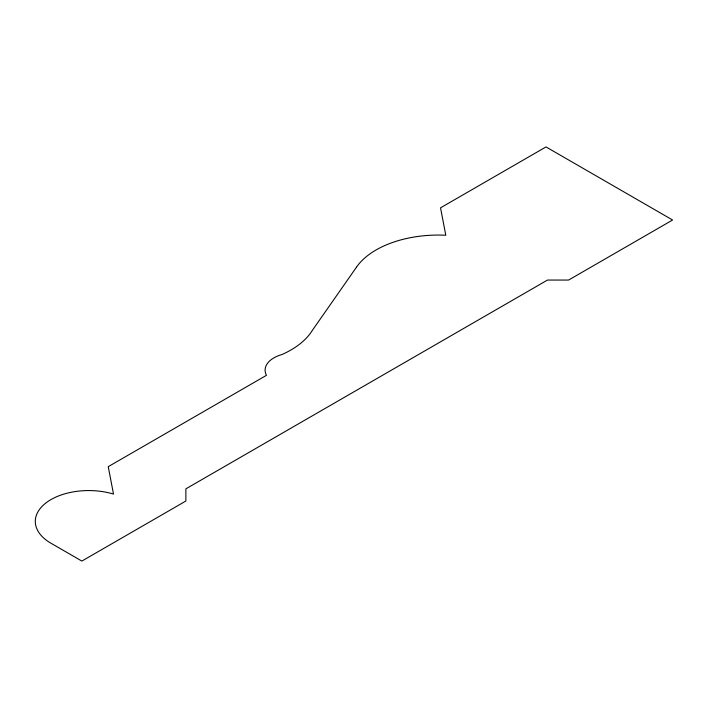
<?xml version="1.0" encoding="UTF-8"?>
<svg xmlns="http://www.w3.org/2000/svg" width="708" height="708" viewBox="0 0 708 708"><rect width="100%" height="100%" fill="white"/><g stroke="black" fill="none" stroke-linecap="round" stroke-linejoin="round"><path stroke-width="1.06" d="M356.469 267.199L312.334 330.388A91.27 52.693 0 0 1 282.023 354.513A30.09 17.373 0 0 0 266.465 375.32L108.236 466.669L113.51 494.078A53.436 30.851 0 0 0 45.985 502.901A53.436 30.851 0 0 0 50.215 542.797L81.862 561.072L185.868 501.025L185.868 488.847L547.496 280.058L568.595 280.058L672.6 220.011L546.01 146.928L440.526 207.833L445.801 235.242A88.093 50.861 0 0 0 356.469 267.199"/></g></svg>
